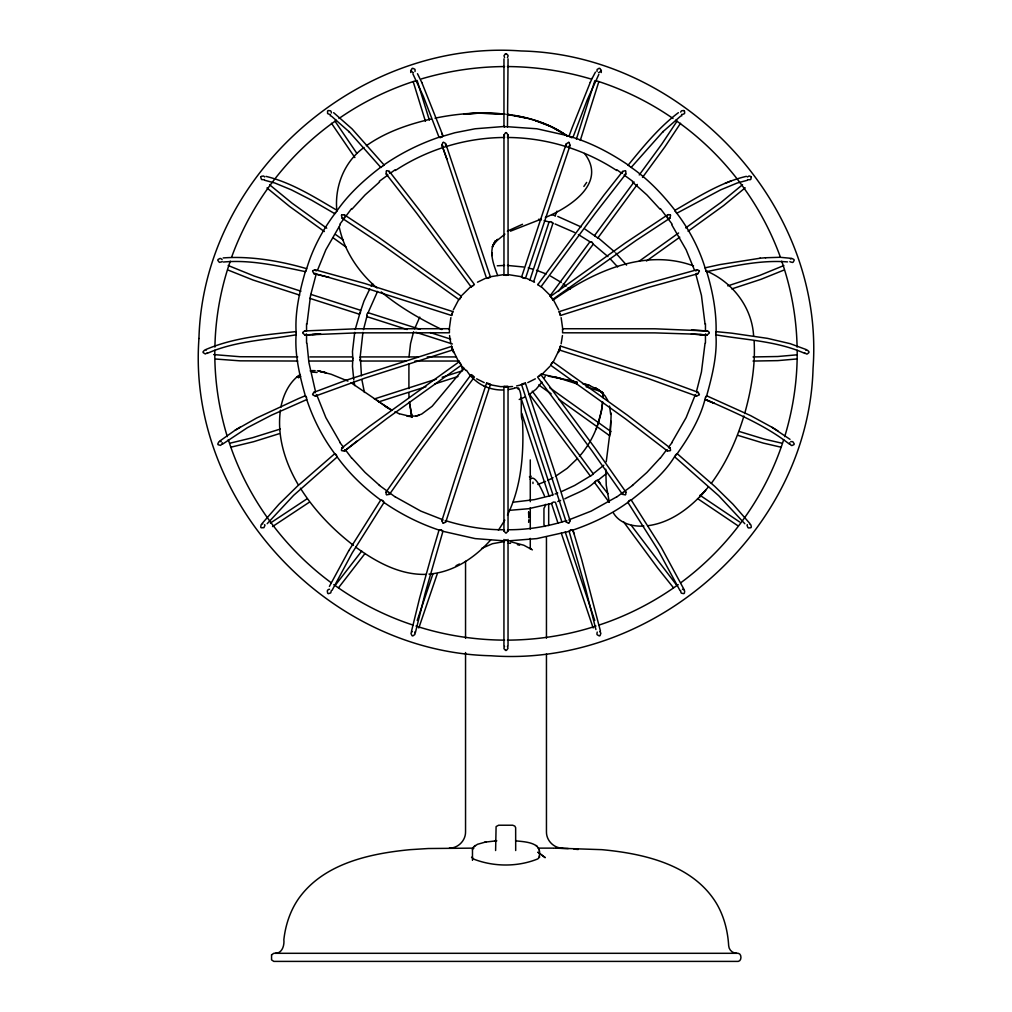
<?xml version="1.0" encoding="UTF-8"?>
<svg xmlns="http://www.w3.org/2000/svg" width="1012" height="1012" viewBox="0 0 1012 1012"><rect width="100%" height="100%" fill="white"/><g stroke="black" fill="none" stroke-linecap="round" stroke-linejoin="round"><path stroke-width="1.5" d="M366.787 315.542L366.875 316.617L407.153 329.507M465.545 652.538L465.545 831.953C465.672 840.605 458.019 848.271 449.366 848.132M465.545 638.37L465.545 561.243M691.474 334.049L655.004 332.885L562.596 332.809L562.596 328.773L562.609 329.608M306.522 269.243C312.455 248.762 323.056 229.054 336.035 212.115M497.664 275.479C493.59 264.663 488.024 250.976 495.5 240.692L492.578 246.295L497.6 239.338L494.691 242.5L504.899 234.114M331.468 112.927L331.038 111.345A2.644 2.479 -74.9 0 0 330.418 110.776L328.28 110.548A1.48 1.227 -27.1 0 0 327.572 111.092L327.597 113.559L329.963 114.584A2.011 1.999 45.3 0 0 330.494 114.381M302.727 332.391L304.65 330.937L356.996 328.773L449.404 328.71L449.391 329.583M214.835 350.228C214.43 379.449 218.794 408.671 227.295 436.615M214.911 347.103C215.467 317.894 220.705 288.774 230.281 261.185M354.719 332.379L352.467 351.543L352.783 358.261A1.796 0.86 -84.4 0 1 352.821 358.615L352.467 366.407L353.77 379.715M296.174 332.91C294.77 312.379 299.653 291.279 305.346 271.52L306.396 269.597M605.758 469.214L606.251 485.241L609.3 502.306M335.465 213.368L334.757 213.355M705.351 268.699C699.254 248.497 688.919 228.889 675.978 212.128M539.775 856.86L537.802 858.897C517.878 867.031 494.21 866.917 474.16 859.289L471.529 857.215M506.392 132.585L508.062 135.013L508.062 275.049L506.013 275.365L503.963 275.036L503.963 135.013L505.633 132.585M449.404 328.748L449.404 332.784L356.996 332.859L304.979 334.997L302.727 333.125M337.047 210.319L336.907 211.217M485.064 842.174L477.424 844.312L473.325 847.272L472.477 849.776L472.477 860.352M452.377 313.151L451.542 315.466L452.807 311.582L364.915 283.537L315.137 269.761L312.695 270.697M528.656 522.356L528.808 519.751M306.649 399.259C313.201 419.12 322.967 438.335 335.718 454.957M490.997 384.902L500.674 386.66L508.037 386.508L508.037 530.958L506.367 532.957M409.012 356.755L410.543 343.612L413.604 331.734M449.429 327.888L450.871 317.629M443.345 523.242L445.685 522.129L445.28 520.826M699.305 394.832L696.547 396.097L647.073 378.121L559.181 349.937L560.091 346.977L560.446 346.053L658.053 377.539L698.116 392.327L699.418 394.478M306.965 324.055L310.557 295.403L316.187 274.113M609.844 433.92L610.805 421.005M705.035 343.321L701.442 371.973L696.699 390.657M610.35 433.882L611.197 413.136M316.199 395.123L315.124 396.097L312.695 394.806M667.009 216.239L668.072 214.62L670.235 214.81M495.614 850.523L496.095 826.589L498.6 825.223L512.704 825.223L514.817 826.108L515.652 827.677L515.69 850.523M381.36 167.448L380.714 167.284L382.536 166.221M495.614 840.302L495.07 841.314L496.437 840.959M312.556 394.263L313.884 392.314L345.94 380.297L451.706 346.382L452.807 349.912L364.927 378.096L315.44 396.072M562.457 335.554L561.141 343.814M606.239 461.801L609.768 433.946M472.477 849.776L472.566 849.043M459.347 299.413L461.409 296.339L459.752 298.919M561.723 491.478L574.652 485.456L591.577 475.286A1.784 0.645 -33.3 0 0 592.172 474.843L593.083 474.35M670.222 450.745L667.414 450.998L625.327 418.74L550.566 365.18L551.806 363.207L552.969 361.879L627.731 415.426L670.071 447.886L670.589 450.315M348.748 550.718L380.702 500.08L382.511 500.32M560.458 346.091L560.091 347.647M280.413 410.164C276.795 436.109 285.042 462.471 298.211 484.672M440.789 137.594A2.037 1.063 -19.9 0 1 440.435 137.657L439.069 137.303L440.992 136.822M530.275 477.816L531.06 476.159L529.39 476.842M296.174 333.644C294.517 354.504 299.691 375.781 305.32 395.793L305.94 396.868M362.928 332.391L360.082 357.805M410.72 70.309L410.758 72.535M472.718 286.004L471.086 286.864L474.286 284.701M389.595 172.951L388.987 171.066L386.66 170.661M452.819 311.62L452.617 312.43M461.396 365.079L459.018 361.853L461.409 365.168L386.66 418.715L344.561 450.985L341.765 450.719M445.824 521.888L490.453 384.408L488.138 383.346L486.557 383.131L454.843 479.498L441.877 520.763L442.978 523.128M625.34 494.868L622.494 494.349L591.906 450.757L537.587 377.059L539.282 375.553L540.914 374.655L595.22 448.354L625.897 492.072L625.77 494.514M504.558 127.095L503.989 126.513L505.633 126.639M715.826 332.923L716.332 331.67L731.587 333.15L767.501 338.362L790.195 343.675L806.26 349.583M411.416 631.589L419.588 598.206L432.023 553.69L439.044 530.06L440.979 529.731M552.261 298.945L550.591 296.364L625.365 242.931L667.718 214.784M305.346 271.52L306.13 270.874M296.086 334.795C267.408 339.855 234.999 340.88 207.156 353.416M680.102 590.742L657.863 549.693L627.959 502.496L629.021 500.687M705.478 397.324C700.671 418.184 688.653 437.677 676.269 454.983M508.062 135.013L507.467 136.165M415.375 632.69L425.318 592.652L442.94 531.313L475.134 538.599L504.533 540.863M383.978 165.234L382.979 165.879M355.237 329.444L360.171 312.354A1.809 0.746 -67.3 0 0 360.398 311.658L363.991 301.045L369.76 288.951M363.485 329.621L366.648 317.351M488.126 278.211C483.116 279.11 493.464 275.593 489.226 277.845M523.9 278.211L525.456 278.401L570.085 145.336L569.022 142.401M280.83 407.343C283.094 395.869 288.104 384.446 297.186 376.755M601.267 72.548L601.305 70.321M568.453 523.267L566.151 521.901L521.522 384.408L523.482 383.472L525.418 383.131L553.981 469.745L570.098 520.775L568.997 523.141M628.047 165.26C643.24 146.689 658.951 127.322 678.394 112.686M386.204 494.501L386.078 492.06L416.754 448.329L471.073 374.642L472.705 375.528L474.388 377.046L420.069 450.745L389.493 494.337L386.635 494.855M549.693 496.348C547.441 496.247 554.639 493.957 552.463 495.475M537.739 284.714L603.936 195.114L622.722 171.357L625.365 170.674M680.633 590.578L680.962 592.589A2.644 2.403 54.9 0 0 681.582 593.222L683.72 593.639A1.48 1.404 -53.2 0 0 684.416 593.095L684.681 591.008L683.682 589.616M503.963 275.036L508.062 275.049M744.693 413.528C751.283 389.898 755.584 365.307 754.092 340.69M505.608 532.957L503.938 530.958L503.938 386.508L508.011 386.445M530.275 479.397C535.019 473.034 542.913 492.591 544.456 495.804M486.544 383.156L488.1 384.041M522.787 277.845L521.559 277.124L553.273 181.249L566.239 143.919L568.655 142.287M784.705 436.615C793.206 408.671 797.57 379.449 797.165 350.228M594.854 80.644L576.385 139.163M598.762 81.896L580.293 140.402M667.085 449.872L667.414 450.998M716.079 332.568C716.61 311.962 712.663 291.241 706.667 271.545L705.604 269.622M743.921 415.97C736.673 439.904 726.287 463.129 711.347 483.293M441.877 520.763L442.788 520.13M552.982 361.904L550.566 365.18M503.938 530.958L504.533 530.212M433.01 573.64L417.222 620.457M529.807 280.311L549.061 221.982L550.806 221.666A1.784 1.126 20.2 0 1 551.527 221.894L552.957 223.235L551.894 222.678M437.348 573.576L418.816 627.959M533.716 281.564L552.957 223.235M555.095 215.923L556.942 211.179M622.608 171.496L622.431 172.963M317.502 270.191L325.851 249.787L340.31 224.664M566.239 143.919L566.454 145.374M695.383 394.579L686.149 417.602L671.69 442.725M783.705 439.587C765.629 496.601 728.88 547.34 680.747 582.773M597.915 423.977L601.457 410.796L602.684 401.903C600.774 421.84 592.716 441.245 579.446 456.311M596.27 428.759L597.51 425.179M415.009 71.51L415.097 69.879A2.631 2.429 -60.1 0 0 414.705 69.145L412.769 68.285A1.48 1.214 -13.5 0 0 411.935 68.588L411.138 70.941L413.06 72.636A2.011 2.011 0 0 0 413.44 72.624M352.808 360.057L352.328 361.031L309.849 361.031M558.624 351.695L558.27 352.593L559.725 348.76L553.273 361.841M571.236 137.607A2.037 1.063 19.4 0 0 571.59 137.657L572.956 137.354L587.188 100.011L598.838 74.395M414.629 328.773L419.765 317.098M695.826 270.963L697.255 269.723L699.305 270.723M559.623 349.064L559.181 349.937M558.004 523.179L551.527 503.571L552.982 502.256A1.809 1.101 -20 0 1 553.69 502.041L555.436 502.319L561.913 521.926M231.773 256.732C251.672 201.995 288.686 153.672 336.401 120.276M709.273 333.15L707.021 335.023L691.335 334.036L707.186 334.985L699.722 334.529M453.351 309.836L458.6 299.856M341.411 215.214L342.17 218.25L384.256 246.22L459.018 299.641M590.35 82.2L571.982 128.094L569.06 136.063L570.161 137.227M380.854 167.119C364.168 179.82 348.255 194.329 336.376 211.672M705.604 396.97L706.654 395.781L750.689 415.666L772.105 427.342L790.005 439.334M592.184 78.316L595.423 72.143M332.075 590.312L352.214 552.881L384.016 502.483L382.953 500.674M541.142 373.997L577.03 382.207M306.067 334.327L304.979 334.997M590.274 82.364L592.26 78.152M329.406 586.416L348.811 550.604M544.228 378.26L545.202 376.3M445.571 145.361L445.495 143.388L443.547 142.262M389.493 494.337L389.139 492.92M507.467 515.121C521.711 485.912 524.026 452.503 522.483 420.524C519.067 416.096 525.253 383.346 514.336 388.228M366.875 316.617L366.913 314.504A1.784 0.949 -77.8 0 1 367.154 313.809L368.14 312.708L420.069 329.33M680.608 112.092L681.607 110.789L683.606 110.51A1.493 1.24 26.4 0 1 684.454 111.105M377.577 291.367L367.875 313.189M555.424 215.733L551.667 214.67M675.371 456.184L674.953 457.082L718.735 495.728L744.819 523.723M570.085 145.336L568.858 146.323M207.523 352.695L205.284 353.972L203.146 352.593A1.493 1.328 -70.4 0 1 203.108 351.695L204.626 350.101A2.631 2.581 43 0 1 205.487 349.937L206.321 350.063M537.638 284.461L540.927 286.851L595.246 213.33L625.833 174.026L625.795 171.041M706.06 396.894L706.667 395.818C712.208 375.819 717.609 354.491 715.826 333.669M371.176 286.32L372.669 283.739M675.624 454.894C665.061 473.274 647.174 487.468 630.64 500.523M386.23 171.028L386.192 174.001L416.767 213.317L471.086 286.864M504.824 520.155L498.41 530.237M677.079 121.111L661.582 144.425L639.242 174.95M680.545 123.287L664.884 146.854L642.506 177.429M597.624 480.51L607.921 493.704M597.219 632.045L596.903 634.056A2.644 2.454 69.2 0 0 597.295 634.84L599.23 635.903A1.48 1.417 -28.2 0 0 600.065 635.599L600.9 633.221L599.749 631.513M508.062 58.873L507.467 127.095M597.637 237.871L585.025 229.129M586.669 182.4L583.861 186.448M541.964 382.093L536.221 389.051L529.162 394.693M361.739 551.059L335.44 585.05M549.756 296.25L589.933 241.779L591.603 242.007M634.081 181.958L594.689 235.341L595.005 236.188M365.003 553.526L338.565 587.694M558.434 291.38L593.26 244.158L607.934 256.605M597.978 237.795L637.345 184.424M339.956 224.057L351.632 208.561M525.43 383.168L523.874 384.041M660.368 458.082L666.655 449.733M668.451 447.355L672.044 442.586M507.467 57.545L508.062 56.027A2.644 2.378 -46.5 0 0 507.923 55.205L506.392 53.8M504.533 646.364L503.938 647.908A2.644 2.505 85 0 0 504.077 648.793L505.608 650.387M262.222 523.381L278.97 504.229L297.186 486.38L334.643 453.781L336.022 454.439M386.078 492.06L387.216 491.743M267.168 523.71L293.644 495.336L337.034 457.108L336.363 454.869M708.539 486.823L699.596 496.879L705.718 490.276C690.665 507.455 671.095 522.736 647.807 525.721M631.134 167.461L663.113 131.509L662.645 131.977L680.659 116.114M542.166 373.883L541.003 374.427M549.883 366.369L542.925 373.415M490.58 540.066C474.767 557.814 453.212 572.286 428.974 574.095M463.926 368.254L432.175 406.242L421.688 414.072L416.046 416.096L418.905 415.262M462.029 295.213L470.327 287.054M351.961 209.193L365.092 194.924L379.576 181.983M660.039 458.183L646.908 472.452L632.424 485.393M577.523 458.436L567.188 468.316L555.462 476.31M459.018 361.853L369.178 426.609L341.917 447.873L341.398 450.289M518.789 388.191L517.689 388.81M569.06 136.063L570.667 136.709M625.833 174.026L624.429 174.608M572.286 530.301C592.399 523.495 611.931 514.159 629.047 501.522M521.559 277.124L525.456 278.401M622.848 492.933L622.494 494.349M627.984 164.931L629.047 165.892M552.666 299.425L636.017 240.502L669.855 218.263L670.602 215.24M315.516 273.43L313.884 273.544L312.569 271.241M747.337 176.974L749.158 175.961L750.967 176.607M328.293 589.604L327.698 590.198A2.644 2.581 -53.5 0 0 327.306 590.995L327.648 593.196A1.48 1.404 53.1 0 0 328.394 593.677L330.747 592.905L331.341 590.565M631.121 500.27L629.464 500.345M595.688 481.573L594.689 482.673L609.161 502.294M344.561 450.985L344.902 449.847M364.016 147.474C344.346 161.553 334.542 186.474 336.806 210.243M742.53 184.69L721.202 202.261L685.706 227.902M745.174 187.827L723.605 205.588L688.084 231.255M336.996 210.306C314.517 197.201 291.709 182.603 266.042 176.392M603.797 465.242L593.158 473.818M605.796 474.059L597.953 480.333M675.965 454.464L677.344 453.806L714.801 486.405L733.017 504.254L749.765 523.406M539.611 376.021L540.914 374.655M344.434 451.036L357.122 440.979M219.832 441.03L235.126 430.226L256.668 418.007L298.464 398.601L305.333 395.755L306.396 396.944M222.374 444.268L247.421 427.671L271.33 415.249L306.598 399.639L306.51 397.299M341.917 447.873L343.283 447.835M696.711 392.732L698.116 392.327M474.337 846.146L475.235 845.463M299.716 374.997L296.617 377.337L300.336 374.529M343.89 218.175L342.17 218.25M379.31 181.3L387.786 175.114M390.215 173.343L395.059 169.801M616.94 496.841L632.69 485.343M366.331 145.741C385.534 132.091 408.253 124.337 431.036 119.036M306.927 498.891L270.406 523.052M639.116 261.235L678.597 232.988M309.305 502.23L272.557 526.556M646.478 261.02L679.786 237.187M338.995 118.48C362.574 102.111 388.671 89.334 416.021 80.656M678.192 584.632C653.954 602.077 627.086 615.916 598.687 625.176M552.716 300.349C592.45 272.064 644.442 247.776 693.536 265.916M412.226 631.501L411.176 632.804A2.631 2.543 -76.5 0 0 411.049 633.676L412.036 635.675A1.48 1.417 28 0 0 412.896 635.903L414.92 634.448L414.768 632.032M566.707 520.838L566.151 521.901M383.953 164.905C400.954 153.128 419.626 143.831 439.208 137.189M490.453 384.408L489.213 384.37M261.298 176.366L263.322 176.012A2.631 2.517 88.4 0 1 264.094 176.366L264.676 176.948M572.779 530.199L574.019 533.691M441.864 137.215L442.965 136.089L440.751 130.017L421.764 82.389M395.287 170.522C427.557 149.295 465.988 137.67 504.608 137.48M616.713 496.867L591.198 511.098L569.149 519.763M298.376 377.818L300.779 376.35M235.126 430.226L240.16 427.153M552.008 503.369L528.555 508.72L509.314 510.352M676.547 213.38L720.595 189.876L737.153 183.033L747.071 180.364M443.003 142.388L441.864 144.969L443.155 146.323M669.855 218.263L668.122 218.2M553.033 477.727L548.061 480.295M535.348 378.83L527.771 382.612M341.778 214.797L344.308 214.772L378.374 237.162L461.409 296.339M477.474 282.196L485.203 278.464M559.623 313.176L560.42 315.491L648.35 287.433L697.825 273.746L699.418 271.077M507.341 231.141L522.521 224.272M790.423 258.971L792.029 258.503L793.876 259.451A1.48 1.278 55.2 0 1 794.192 260.274L793.218 262.083A2.644 2.29 3.9 0 1 792.447 262.45L790.106 261.842A2.011 1.973 -41.5 0 1 789.891 261.539M456.045 565.708L459.423 564.026M783.845 265.536L759.746 275.403L727.78 285.877M525.279 396.932L519.207 399.474M570.641 529.858L569.035 531.325L570.135 530.908M783.427 270.28L761.037 279.299L731.815 288.901M545.531 481.434L537.865 484.47M746.363 176.341C720.493 182.388 697.723 197.201 674.966 210.319C662.05 193.596 647.022 178.087 629.489 166.234M205.74 349.57C234.088 337.489 265.334 334.808 295.668 331.645M706.477 331.228L708.096 331.164L709.273 332.404M564.822 498.827C575.082 493.476 588.01 489.694 595.739 480.928A1.809 1.063 -39.9 0 1 596.346 480.498L597.965 480.207L600.47 483.622M510.465 231.166L541.116 219.149M725.085 183.374L730.993 180.946M545.354 217.491C569.237 207.599 607.655 183.311 584.493 153.457M507.442 540.863L506.367 539.927M441.358 136.709L454.894 132.749L475.134 128.777L504.102 126.475M668.704 447.848L670.071 447.886M555.057 494.008L557.726 492.996M557.789 501.509L560.597 500.434M505.494 53.838L503.989 55.622L504.558 57.545M790.764 441.586L792.826 441.675L794.192 443.787A1.48 1.354 86.8 0 1 793.952 444.635L792.029 445.508A2.631 2.315 28.7 0 1 791.169 445.356L789.626 443.509A2.011 1.948 -29.3 0 1 789.727 442.763M313.884 392.314L315.276 392.707M566.505 520.623C547.694 526.493 527.986 529.845 508.264 529.744M595.979 626.061C567.428 635.321 537.423 639.951 507.429 640.141M559.396 312.455L559.193 311.645L647.085 283.55L696.876 269.787M280.324 429.037L252.443 437.753L229.813 443.231M374.377 398.943L436.324 379.12M442.155 377.248L462.573 370.721M279.122 433.731L253.67 441.687L230.799 447.215M378.614 401.903L425.9 386.761M434.654 383.965L457.981 376.502M328.634 589.427L329.532 589.262M421.46 78.885C448.405 70.929 476.462 66.703 504.571 66.564M548.276 496.209L534.412 499.637L513.147 502.218M705.883 270.9L706.667 271.545M520.978 384.914L516.601 385.926M490.238 276.769L503.47 274.657M505.608 539.927L504.077 540.914M697.825 273.746L696.496 273.455M706.553 271.684C733.118 266.093 760.252 259.78 787.564 261.906M522.774 384.383L521.522 384.408M435.008 118.176C457.816 113.458 481.332 111.687 504.533 114.141M262.804 523.824L261.665 524.279A2.644 2.593 -23.8 0 0 261.058 524.912L260.729 527.125A1.48 1.379 74.6 0 0 261.286 527.809L263.917 527.669L264.967 525.329A2.011 1.935 22.4 0 0 264.638 524.646M571.008 529.731L572.944 530.098L581.748 559.851L600.458 631.121M485.836 842.035L496.753 840.782M484.672 842.25L486.203 841.971M552.919 299.678L550.604 296.352M805.678 350.089L807.374 350.127L808.854 351.594A1.493 1.316 70.6 0 1 808.93 352.1A1.493 1.328 69.6 0 1 808.866 352.619L807.374 353.896A2.631 2.29 16.2 0 1 806.513 353.998L804.477 352.72M310.165 370.898L311.456 370.721M387.583 174.595L386.192 174.001M796.748 354.845L777.735 356.515L753.029 356.945M797.039 358.944L777.811 360.626L753.029 361.056M223.171 257.933C251.014 255.808 281.096 261.21 306.661 268.686M223.348 262.032C251.014 259.502 278.54 266.042 305.46 271.659M512.553 386.521L506.392 386.9M760.278 258.199L719.924 264.587L705.415 267.763L705.49 269.268M416.16 416.058L406.963 416.185L411.353 416.615L399.386 413.781M506.392 126.639L536.866 128.777L569.174 136.025M765.452 257.756L780.1 257.288L791.371 258.351M275.264 953.304C282.247 953.43 284.498 945.372 283.853 939.705C285.473 925.069 290.229 910.673 298.666 898.542C323.701 863.413 369.886 853.521 410.176 849.663L428.24 848.524L473.907 848.132M759.949 258.224L765.78 257.718M624.758 491.756L625.897 492.072M497.272 265.789L504.558 265.435M304.814 334.972L320.665 334.011L312.278 334.504M504.482 541.547L492.427 543.71L481.548 548.479M507.897 540.914L536.866 538.599L569.136 531.363L585.758 589.326L595.904 629.553M643.872 526.063C632.437 526.797 619.205 523.255 613.221 512.629M304.65 330.937L305.523 331.202M590.578 476.348L528.998 393.643M562.596 328.736L655.004 328.799L707.35 330.962L691.538 329.975M297.73 356.92L240.059 356.73L213.659 354.579M309.849 356.92L352.315 356.92L352.808 358.564M418.057 356.92L360.373 356.92L361.423 375.832M427.254 356.92L456.399 356.92M297.73 361.031L240.021 360.841L215.986 359.058M405.787 361.031L360.361 361.031L359.791 359.715M414.983 361.031L459.461 361.031M503.736 529.744C484.014 529.896 464.306 526.468 445.495 520.623M538.093 848.132L552.982 848.132M553.868 848.132L568.251 848.549M556.258 848.132L601.824 849.663C643.607 853.546 692.55 864.488 716.23 903.02C723.947 915.885 727.78 930.787 728.665 945.701C728.855 949.851 732.587 953.367 736.736 953.304M312.025 370.62L315.137 370.67M425.976 574.373C399.93 575.183 376.034 561.888 355.579 547.037M507.442 265.435L523.659 267.004M507.429 66.564C535.538 66.703 563.595 70.929 590.54 78.885M507.392 137.48C546.012 137.67 584.443 149.295 616.713 170.522M504.571 640.141C474.577 639.951 444.572 635.321 416.021 626.061M452.807 349.912L452.263 348.735L458.714 361.815M508.53 274.657L521.762 276.769M505.583 386.9L503.938 386.508M682.455 589.275L683.34 589.439M499.928 113.686L478.954 113.154L463.977 114.014L478.954 113.154L503.9 114.141M312.113 372.112L317.072 372.454M707.021 335.023L705.933 334.352M515.981 840.871C525.443 841.921 543.735 842.338 538.839 857.379M508.29 543.14L510.554 543.33M549.718 222.134L549.048 221.982M562.634 848.132C553.981 848.271 546.328 840.605 546.455 831.953L546.455 653.929M502.357 113.875L505.165 114.154M573.956 849.093L578.231 849.511M442.839 136.025L441.953 133.306M560.458 315.453L559.206 311.607M508.264 114.495L511.364 114.913M507.999 114.546C529.187 117.101 550.351 123.78 567.783 136.367C552.021 125.134 533.261 118.72 514.298 115.52M506.923 114.381L527.328 118.303M382.941 501.509L384.016 502.483M510.567 541.724L523.837 545.24L532.388 549.87M317.338 370.772L331.076 374.225L347.926 381.094M264.942 180.338L274.859 183.02L291.418 189.864L311.658 200.224L334.63 213.595M782.175 443.256L764.427 439.145L739.241 431.479M781.188 447.241L763.25 443.079L737.988 435.388M548.251 376.11L561.711 378.804M566.998 380.183L576.751 382.182M383.953 502.471C401.106 514.298 419.904 523.773 439.689 530.301M576.802 382.194L571.35 381.056L574.234 381.663M530.908 548.479L530.339 548.63A2.239 1.176 -2.5 0 0 530.275 548.909L530.275 538.409M538.599 219.25L541.382 219.87M569.199 520.143L570.098 520.775M571.021 136.822C591.4 142.882 610.502 153.04 628.072 164.931M528.188 267.94L532.717 269.103M544.14 220.616L548.276 221.742M328.976 277.478L363.662 287.421L451.542 315.466M515.728 841.124L515.69 840.302M517.347 544.595L519.611 545.24M582.482 383.599L589.844 385.698L598.674 389.974L603.481 393.782L600.774 391.505L605.176 396.008L607.795 400.448M585.417 384.117L589.579 385.357M315.137 269.761L316.187 270.938M536.512 270.267L546.189 273.986M300.943 291.203L254.316 276.112L228.168 265.511M310.886 294.391L360.462 310.254L360.55 311.19M430.277 332.594L450.707 339.121M299.704 295.125L253.038 280.02L228.585 270.255M309.634 298.3L359.222 314.163L360.247 313.087A1.771 0.974 -78.1 0 0 360.487 312.366M415.907 332.303L452.364 343.979M555.462 376.983L577.346 383.991M586.1 386.786L602.14 391.922M595.979 80.656C623.329 89.334 649.426 102.111 673.005 118.48M442.851 519.763L420.802 511.098L395.287 496.867M413.313 625.176C384.914 615.916 358.046 602.077 333.808 584.632M535.55 120.681L551.553 126.829L567.783 136.367M221.236 441.561L219.553 441.485A2.644 2.593 10.7 0 0 218.794 441.915L217.808 443.914A1.48 1.354 -86.8 0 0 218.124 444.736L220.629 445.394L222.362 443.496A2.011 1.948 29.4 0 0 222.26 442.737M557.789 216.441L581.09 226.941M555.057 223.943L574.652 232.494M590.603 242.159L578.383 234.582M696.547 396.097L695.788 395.148M526.797 278.464L534.526 282.196M484.204 382.599L476.639 378.817M441.839 530.895L442.952 531.338L441.333 529.845M804.844 353.441C777.001 340.905 744.592 339.88 715.914 334.82M705.996 270.824C732.258 281.741 751.992 307.053 753.598 335.807M441.89 329.558C420.435 319.197 399.563 307.218 381.233 291.886M395.009 411.707L399.145 413.744M749.563 523.912L750.929 524.937L751.309 526.999A1.48 1.379 -74.7 0 1 750.828 527.733L748.678 527.973A2.644 2.353 41.5 0 1 747.906 527.568L747.02 525.342A2.011 1.935 -22.3 0 1 747.349 524.659M336.617 456.159C348.836 473.287 364.383 488.075 381.334 500.51M597.687 389.354L595.967 388.431L598.674 389.974L595.296 388.001L602.229 392.681M550.591 276.086L561.243 282.424M351.05 382.738L380.613 402.839M739.683 522.002L699.924 495.235M737.508 525.494L697.546 498.574M537.979 852.155L545.253 857.67L538.169 852.433M778 430.96L772.105 427.342M384.598 405.989L391.1 410.05M382.106 403.99L392.251 410.353M507.442 530.212L508.037 530.958M596.131 388.393L601.255 391.783M344.308 214.772L345.003 216.214M376.224 399.879L388.722 408.367M675.599 120.276C723.314 153.672 760.328 201.995 780.227 256.732M333.631 112.674L352.037 128.866L384.029 164.918M331.367 116.102L349.368 131.965L348.912 131.497L380.714 167.322M326.737 228.181L292.051 203.172L269.635 184.804M335.44 234.417L343.055 239.869M549.794 387.811L610.97 431.58M324.359 231.533L289.647 206.499L266.991 187.941M333.062 237.769L346.129 247.105M538.726 384.952L551.135 393.82M558.586 399.158L609.869 435.856M616.94 169.801L621.785 173.343M624.214 175.114L632.69 181.3M379.31 485.343L395.059 496.841M563.229 283.777L566.201 286.042M536.069 845.463L536.967 846.146M331.253 582.773C283.12 547.34 246.371 496.601 228.295 439.587M597.864 237.554L614.689 251.937M472.376 375.996L471.061 374.668M789.297 444.028C763.908 424.243 733.295 412.01 705.339 399.285M353.441 545.329C332.758 529.415 314.315 510.301 300.4 488.151M568.149 287.598L570.047 289.204M541.673 287.054L549.971 295.213M632.424 181.983L646.908 194.924L660.039 209.193M379.576 485.393L365.092 472.452L351.961 458.183M376.919 287.952C358.526 272.139 344.282 251.001 339.235 227.055M465.95 370.556L462.117 366.369M615.739 253.013L626.554 265.106M609.958 258.591L617.636 266.928M504.558 136.165L503.963 135.013M592.526 243.335L593.247 244.196L592.197 242.437A1.784 1.088 40.1 0 0 591.59 242.007M676.547 585.062L631.298 525.392M673.423 587.706L657.737 568.061L623.531 521.775M389.418 171.483L420.081 210.913L474.4 284.461M507.442 646.364L508.011 648.338L506.506 650.349A1.493 1.429 0 0 1 505.595 650.387M660.368 208.561L672.044 224.057M339.956 442.586L343.549 447.355M345.345 449.733L351.632 458.082M532.274 391.176L593.234 473.806M354.87 157.556L331.468 123.274M356.844 153.331L334.947 121.098M222.134 259.603L220.831 258.579A2.631 2.555 68.5 0 0 219.971 258.49L218.124 259.426A1.48 1.278 -55.3 0 0 217.808 260.4L219.376 262.361L221.906 261.83A2.011 1.973 41.3 0 0 222.121 261.513M631.286 500.118L661.266 547.403L683.91 589.262M684.441 111.105L684.694 113.002A2.644 2.302 -21 0 1 684.302 113.736L682.063 114.609A2.011 1.999 -45.3 0 1 681.519 114.394M671.69 224.664L686.149 249.787L694.498 270.191M340.31 442.725L325.851 417.602L316.617 394.579M675.636 211.685L675.017 210.332L675.105 211.23M553.4 299.856L558.649 309.836M412.896 73.889L423.332 96.342L439.056 137.341M545.038 526.506L543.95 524.532L543.95 508.353A39.835 19.911 0 0 0 545.62 504.343M417.488 73.712L421.84 82.554M751.195 176.91L750.942 179.086A2.644 2.29 -8.5 0 1 750.335 179.668L747.919 179.794A2.011 1.986 -45.3 0 1 747.615 179.567M453.376 351.695L453.718 352.568L452.377 349.039M593.158 627.959L561.318 533.261M594.752 620.47L565.227 532.008M445.786 143.906L490.466 277.111M597.004 71.523L597.08 69.512L599.104 68.285A1.493 1.227 13 0 1 600.091 68.588L600.951 70.321A2.631 2.34 -33.3 0 1 600.824 71.131L598.965 72.636A2.011 2.011 0 0 1 598.573 72.636M446.747 158.922L486.57 278.389M781.719 261.185C791.295 288.774 796.533 317.894 797.089 347.103M695.813 274.113L701.442 295.403L705.035 324.055M520.902 397.64L552.932 494.741M521.737 413.263L549.035 495.994M429.366 120.124L417.121 80.441M425.457 121.377L413.212 81.694M295.668 331.683L295.921 332.543M451.909 347.622L451.542 346.066M315.301 390.657L308.888 362.486L306.965 343.321M462.535 370.253L461.561 366.205M412.074 417.425L409.316 401.903L411.96 416.83L410.543 410.796M364.421 392.454L361.954 380.019M450.846 343.789L449.543 335.541M561.129 317.629L562.571 327.888M609.553 406.04L610.679 414.401M353.947 381.195L354.719 385.585M538.738 849.043L538.827 849.776M491.908 255.593L491.756 252.747L491.883 255.29M408.911 393.225L409.012 397.488M705.453 323.676L705.453 331.101M705.453 334.061L705.453 342.967M548.681 503.875L548.681 525.57M546.455 537.347L546.455 638.18M532.97 482.129L532.97 483.496M530.275 459.891L530.275 501.699M530.275 507.885L530.275 529.187M508.037 539.447L508.037 646.01M503.963 58.873L503.963 126.589M503.938 539.447L503.938 646.01M408.911 364.08L408.911 388.621M306.547 323.676L306.547 331.101M306.547 334.061L306.547 342.967M466.57 370.329A43.832 40.429 -69.3 0 0 473.755 379.146L477.5 382.182A46.957 43.288 -69.6 0 0 483.483 385.749M503.255 389.987A49.778 45.894 -69 0 1 483.483 385.749M514.349 388.292A50.423 46.362 -65 0 1 508.517 389.519M681.784 115.887A1.923 1.897 -9.7 0 1 681.544 115.57M261.045 176.594A1.48 1.24 -41.1 0 0 260.691 177.189L261.526 179.529L264.094 179.782A2.011 1.986 45.4 0 0 264.398 179.554M330.481 115.558A1.923 1.897 11.1 0 1 330.241 115.874M505.494 53.838A1.493 1.202 0 0 1 506.405 53.813M603.089 393.225L602.988 397.488L603.089 393.225M198.947 338.501C186.891 501.623 328.457 652.247 490.921 655.751C653.069 667.857 808.714 531.819 813.053 368.216C825.109 205.094 683.543 54.471 521.079 50.967C358.931 38.861 203.285 174.899 198.947 338.501M705.415 399.563L714.308 403.383L705.364 399.651M271.558 954.847L271.558 959.869L273.809 961.4L738.191 961.4C741.872 961.02 741.872 953.683 738.191 953.304L273.809 953.304L271.558 954.847M493.249 244.689L492.351 247.004L493.261 244.689M323.498 372.15L318.805 371.062L326.142 372.783L323.498 372.15M328.925 277.364L313.884 273.544L328.925 277.364M446.76 158.783L441.864 144.969L446.76 158.783M528.808 517.625L528.656 512.072L528.808 517.625"/></g></svg>
